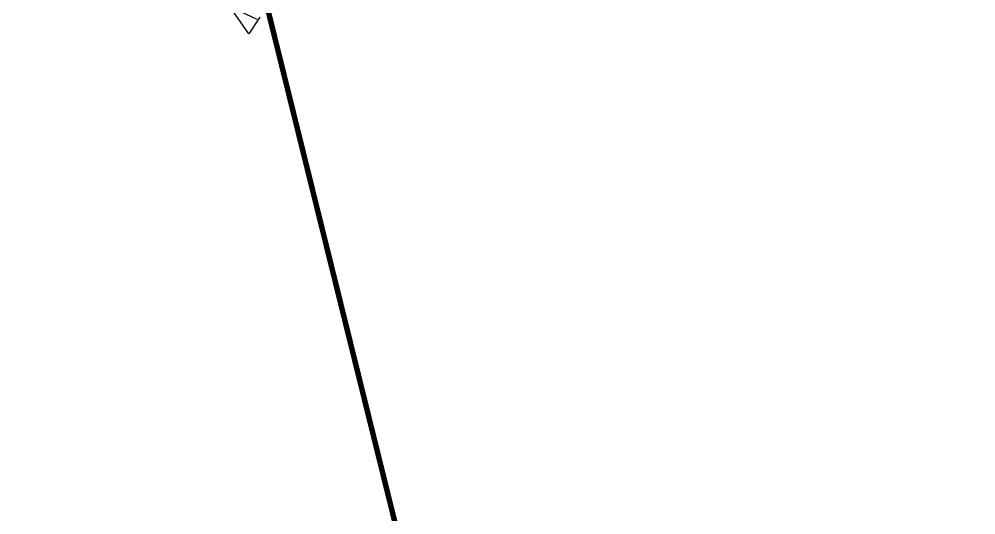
# Model space of a CAD drawing. Extents: x 671027 to 671614, y 802418 to 802669.
# Drawn here: x 671348 to 671353.26, y 802585.35 to 802588.07 of the extents above; entities that cross this region are included whole.
import ezdxf

# ---------------------------------------------------------------- set-up
doc = ezdxf.new("R2010")
doc.units = 0
for name, color, linetype in [('Pipe-Lateral-10 Bars-32mm', 7, 'Continuous'), ('plataform', 8, 'Continuous'), ('ROAD BORDER', 7, 'Continuous'), ('Roads boundry', 7, 'Continuous')]:
    doc.layers.add(name, color=color, linetype=linetype)
doc.styles.get("Standard").update_dxf_attribs({"font": 'arial.ttf'})
doc.linetypes.add('32mm', pattern='A,0.5,-0.2,["32mm",Standard,S=0.1,R=0,X=-0.1,Y=-0.05],-0.5', length=1.2)

# ---------------------------------------------------------------- blocks, each defined once
blk = doc.blocks.new('tg')
at = {"layer": 'plataform', "color": 92, "extrusion": (0.04100688207803799, -0.0577157786741523, 0.99749051349588), "elevation": -0.04094036375724277}
blk.add_lwpolyline([(3.677703563501362, -0.1994679119429992), (3.799919262884364, -0.09379444435785733), (3.559776241949576, 0.03028990974476743), (3.691473627390872, -0.1728184218137433)], dxfattribs=at)

msp = doc.modelspace()

# ---------------------------------------------------------------- linework, layer by layer
at = {"layer": 'Pipe-Lateral-10 Bars-32mm', "color": 5, "linetype": '32mm', "const_width": 0.03, "elevation": 0.02019263137754024}
msp.add_lwpolyline([(671344.9109175929, 802606.1020550085), (671351.7533898975, 802578.5011621063), (671361.1272136458, 802578.7458194112, -0.07512090026980398), (671386.7398151482, 802575.5569632638, -0.07512090026980398)], format="xyb", dxfattribs=at)
at = {"layer": 'ROAD BORDER', "color": 0}
msp.add_arc((671356.4183857847, 802548.8972016472), 66.5000000000467, 47.97284086875054, 151.0589456224405, dxfattribs=at)
msp.add_arc((671356.4183857847, 802548.8972016472), 66.5000000000467, 47.97284086875054, 151.0589456224405, dxfattribs=at)
at = {"layer": 'ROAD BORDER'}
msp.add_arc((671356.456576219, 802548.9662537088), 64.00000000004441, 47.96386137253298, 151.0499661306829, dxfattribs=at)
at = {"layer": 'Roads boundry', "color": 3}
msp.add_lwpolyline([(671248.5910279385, 802451.9877095668, -0.06103334063775292), (671300.2366039508, 802580.0588673602, -0.4804273275002829), (671399.3166532884, 802596.50023423), (671471.7578529663, 802531.1958984801, -0.7201276442345739), (671452.8187047676, 802487.7241959309, 0.2244491123391406), (671290.8347020911, 802427.9603416859, -0.7647664495901305), (671248.5694266547, 802451.9070280312)], format="xyb", close=True, dxfattribs=at)
at = {"layer": 'Roads boundry'}
for centre in [(671356.4183857847, 802548.8972016472), (671356.4183857847, 802548.8972016472), (671356.4183943631, 802548.8972257797), (671356.4183943631, 802548.8972257797)]:
    msp.add_arc(centre, 66.5000000000467, 47.97284086875054, 151.0589456224405, dxfattribs=at)

# ---------------------------------------------------------------- block references
at = {"layer": 'plataform', "extrusion": (0.02429556639469112, -0.02787213729177239, -0.9993162009175823), "xscale": 0.6807066593267941, "yscale": 0.6807066593267941, "zscale": -0.6807066593267941, "rotation": 88.00247393690435}
msp.add_blockref('tg', (1033444.205826468, -163759.6845677377, -6059.149549108703), dxfattribs=at)

doc.saveas('drawing.dxf')
